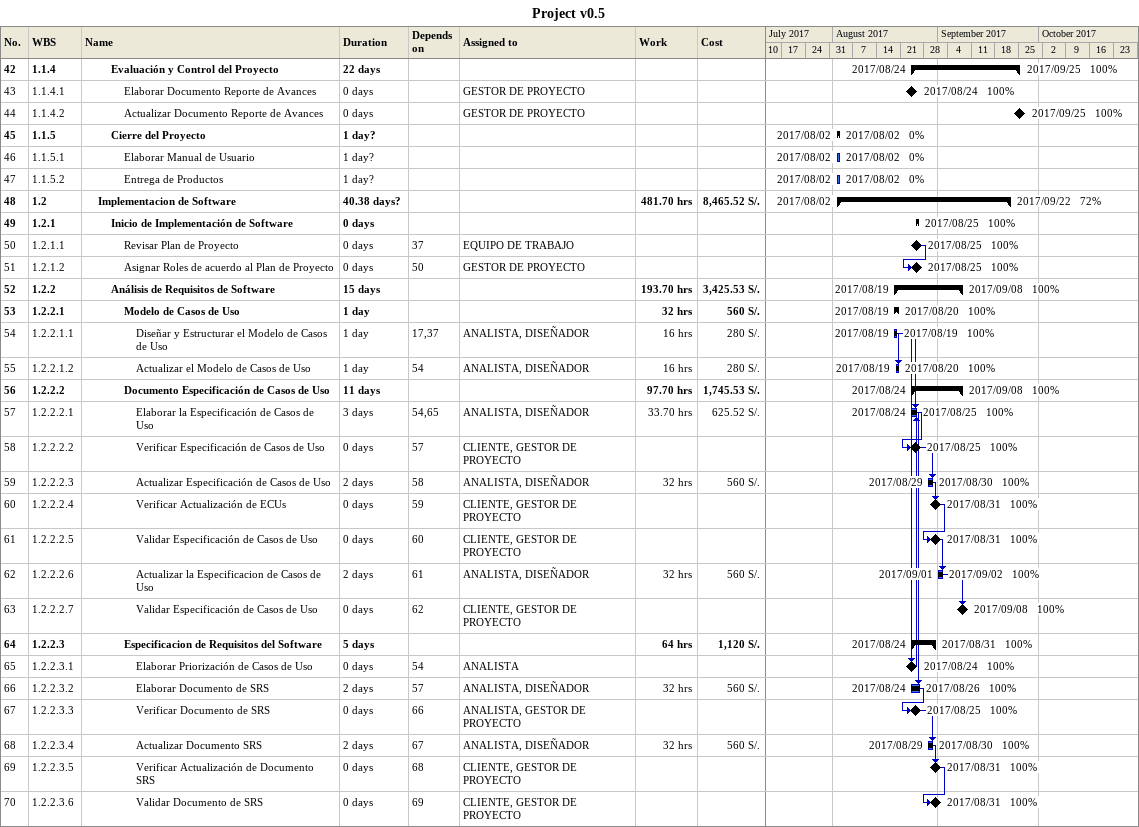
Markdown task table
Project v0.5

| ID | WBS | Task | Duration | Start | Finish | Predecessors | Resources | % complete | Work (h) | Cost (S/.) |
|---|---|---|---|---|---|---|---|---|---|---|
| 42 | 1.1.4 | **Evaluación y Control del Proyecto** | 22d | 2017-08-24 | 2017-09-25 |  |  | 100 |  |  |
| 43 | 1.1.4.1 | Elaborar Documento Reporte de Avances | 0d | 2017-08-24 | 2017-08-24 |  | GESTOR DE PROYECTO | 100 |  |  |
| 44 | 1.1.4.2 | Actualizar Documento Reporte de Avances | 0d | 2017-09-25 | 2017-09-25 |  | GESTOR DE PROYECTO | 100 |  |  |
| 45 | 1.1.5 | **Cierre del Proyecto** | 1d? | 2017-08-02 | 2017-08-02 |  |  | 0 |  |  |
| 46 | 1.1.5.1 | Elaborar Manual de Usuario | 1d? | 2017-08-02 | 2017-08-02 |  |  | 0 |  |  |
| 47 | 1.1.5.2 | Entrega de Productos | 1d? | 2017-08-02 | 2017-08-02 |  |  | 0 |  |  |
| 48 | 1.2 | **Implementacion de Software** | 40.38d? | 2017-08-02 | 2017-09-22 |  |  | 72 | 481.70 | 8465.52 |
| 49 | 1.2.1 | **Inicio de Implementación de Software** | 0d | 2017-08-25 | 2017-08-25 |  |  | 100 |  |  |
| 50 | 1.2.1.1 | Revisar Plan de Proyecto | 0d | 2017-08-25 | 2017-08-25 | 37 | EQUIPO DE TRABAJO | 100 |  |  |
| 51 | 1.2.1.2 | Asignar Roles de acuerdo al Plan de Proyecto | 0d | 2017-08-25 | 2017-08-25 | 50 | GESTOR DE PROYECTO | 100 |  |  |
| 52 | 1.2.2 | **Análisis de Requisitos de Software** | 15d | 2017-08-19 | 2017-09-08 |  |  | 100 | 193.70 | 3425.53 |
| 53 | 1.2.2.1 | **Modelo de Casos de Uso** | 1d | 2017-08-19 | 2017-08-20 |  |  | 100 | 32 | 560 |
| 54 | 1.2.2.1.1 | Diseñar y Estructurar el Modelo de Casos de Uso | 1d | 2017-08-19 | 2017-08-19 | 17, 37 | ANALISTA, DISEÑADOR | 100 | 16 | 280 |
| 55 | 1.2.2.1.2 | Actualizar el Modelo de Casos de Uso | 1d | 2017-08-19 | 2017-08-20 | 54 | ANALISTA, DISEÑADOR | 100 | 16 | 280 |
| 56 | 1.2.2.2 | **Documento Especificación de Casos de Uso** | 11d | 2017-08-24 | 2017-09-08 |  |  | 100 | 97.70 | 1745.53 |
| 57 | 1.2.2.2.1 | Elaborar la Especificación de Casos de Uso | 3d | 2017-08-24 | 2017-08-25 | 54, 65 | ANALISTA, DISEÑADOR | 100 | 33.70 | 625.52 |
| 58 | 1.2.2.2.2 | Verificar Especificación de Casos de Uso | 0d | 2017-08-25 | 2017-08-25 | 57 | CLIENTE, GESTOR DE PROYECTO | 100 |  |  |
| 59 | 1.2.2.2.3 | Actualizar Especificación de Casos de Uso | 2d | 2017-08-29 | 2017-08-30 | 58 | ANALISTA, DISEÑADOR | 100 | 32 | 560 |
| 60 | 1.2.2.2.4 | Verificar Actualización de ECUs | 0d | 2017-08-31 | 2017-08-31 | 59 | CLIENTE, GESTOR DE PROYECTO | 100 |  |  |
| 61 | 1.2.2.2.5 | Validar Especificación de Casos de Uso | 0d | 2017-08-31 | 2017-08-31 | 60 | CLIENTE, GESTOR DE PROYECTO | 100 |  |  |
| 62 | 1.2.2.2.6 | Actualizar la Especificacion de Casos de Uso | 2d | 2017-09-01 | 2017-09-02 | 61 | ANALISTA, DISEÑADOR | 100 | 32 | 560 |
| 63 | 1.2.2.2.7 | Validar Especificación de Casos de Uso | 0d | 2017-09-08 | 2017-09-08 | 62 | CLIENTE, GESTOR DE PROYECTO | 100 |  |  |
| 64 | 1.2.2.3 | **Especificacion de Requisitos del Software** | 5d | 2017-08-24 | 2017-08-31 |  |  | 100 | 64 | 1120 |
| 65 | 1.2.2.3.1 | Elaborar Priorización de Casos de Uso | 0d | 2017-08-24 | 2017-08-24 | 54 | ANALISTA | 100 |  |  |
| 66 | 1.2.2.3.2 | Elaborar Documento de SRS | 2d | 2017-08-24 | 2017-08-26 | 57 | ANALISTA, DISEÑADOR | 100 | 32 | 560 |
| 67 | 1.2.2.3.3 | Verificar Documento de SRS | 0d | 2017-08-25 | 2017-08-25 | 66 | ANALISTA, GESTOR DE PROYECTO | 100 |  |  |
| 68 | 1.2.2.3.4 | Actualizar Documento SRS | 2d | 2017-08-29 | 2017-08-30 | 67 | ANALISTA, DISEÑADOR | 100 | 32 | 560 |
| 69 | 1.2.2.3.5 | Verificar Actualización de Documento SRS | 0d | 2017-08-31 | 2017-08-31 | 68 | CLIENTE, GESTOR DE PROYECTO | 100 |  |  |
| 70 | 1.2.2.3.6 | Validar Documento de SRS | 0d | 2017-08-31 | 2017-08-31 | 69 | CLIENTE, GESTOR DE PROYECTO | 100 |  |  |
